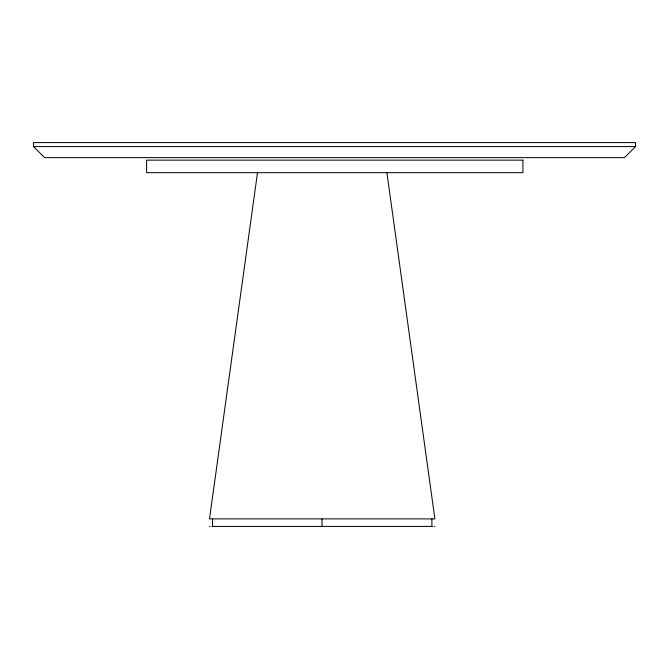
<?xml version="1.0" encoding="UTF-8"?>
<svg xmlns="http://www.w3.org/2000/svg" width="669" height="669" viewBox="0 0 669 669"><rect width="100%" height="100%" fill="white"/><g stroke="black" fill="none" stroke-linecap="round" stroke-linejoin="round"><path stroke-width="1" d="M257.498 172.686L209.506 518.893L434.892 518.893L386.899 172.686M635.55 146.595L624.42 157.633L44.58 157.633L33.45 146.595L33.45 142.581L635.55 142.581L635.55 146.595L33.45 146.595M209.305 526.419L209.991 526.419M212.031 526.419L432.358 526.419M434.407 526.419L435.093 526.419M431.906 518.893L431.906 526.419M322.023 518.893L322.023 526.419M212.491 518.893L212.491 526.419M522.924 160.142L146.611 160.142L146.611 172.686L522.924 172.686L522.924 160.142"/></g></svg>
